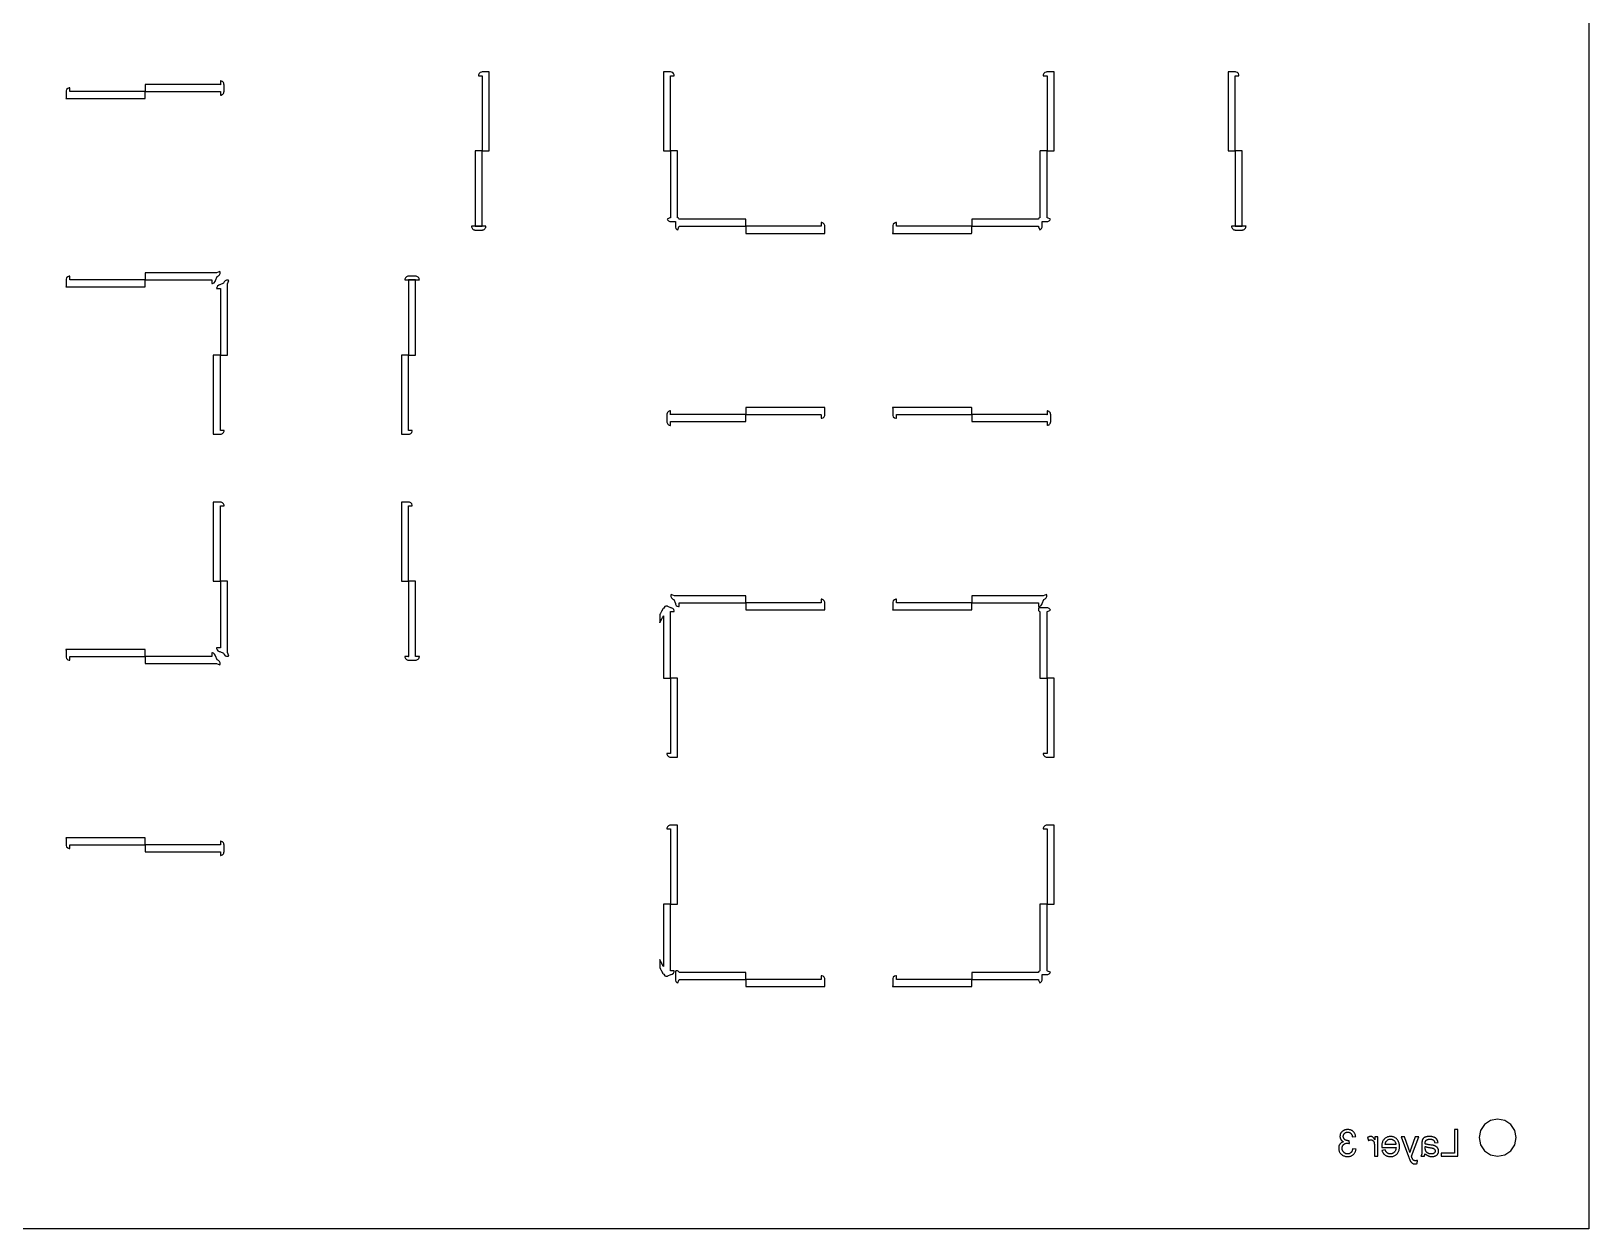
# Model space of a CAD drawing. Header units: metres. Extents: x -73 to 826, y -34 to 331.
# Drawn here: x 616 to 826.1, y -33.6 to 127.9 of the extents above; entities that cross this region are included whole.
import ezdxf

# ---------------------------------------------------------------- set-up
doc = ezdxf.new("R2010")
doc.units = ezdxf.units.M

msp = doc.modelspace()

# ---------------------------------------------------------------- linework, layer by layer
for points in [[(381.51, -33.64), (381.51, 330.98), (826.12, 330.98), (826.12, -33.64), (381.51, -33.64)], [(677.75, 111.76), (677.76, 111.76), (677.76, 111.77), (677.77, 111.77), (677.77, 111.78), (677.77, 122.43), (677.77, 122.43), (677.73, 122.43), (677.73, 122.43), (677.69, 122.42), (677.69, 122.42), (676.8, 122.42), (676.71, 122.41), (676.71, 122.41), (676.53, 122.33), (676.53, 122.33), (676.39, 122.2), (676.39, 122.2), (676.31, 122.02), (676.31, 122.02), (676.31, 121.92), (676.79, 121.92), (676.8, 121.92), (676.81, 121.91), (676.81, 121.91), (676.82, 121.9), (676.82, 111.78), (676.82, 111.77), (676.82, 111.77), (676.83, 111.76), (676.84, 111.76), (677.75, 111.76)], [(702.72, 121.92), (702.72, 122.02), (702.72, 122.02), (702.64, 122.2), (702.64, 122.2), (702.51, 122.33), (702.51, 122.33), (702.33, 122.41), (702.33, 122.41), (702.23, 122.42), (701.34, 122.42), (701.34, 122.42), (701.3, 122.43), (701.3, 122.43), (701.26, 122.43), (701.26, 122.43), (701.26, 111.78), (701.26, 111.77), (701.27, 111.77), (701.28, 111.76), (701.28, 111.76), (702.2, 111.76), (702.2, 111.76), (702.21, 111.77), (702.21, 111.77), (702.22, 111.78), (702.22, 121.9), (702.22, 121.91), (702.22, 121.91), (702.23, 121.92), (702.24, 121.92), (702.72, 121.92)], [(753.95, 111.76), (753.96, 111.76), (753.96, 111.77), (753.97, 111.77), (753.97, 111.78), (753.97, 122.43), (753.97, 122.43), (753.93, 122.43), (753.93, 122.43), (753.89, 122.42), (753.89, 122.42), (753, 122.42), (752.91, 122.41), (752.91, 122.41), (752.73, 122.33), (752.73, 122.33), (752.59, 122.2), (752.59, 122.2), (752.51, 122.02), (752.51, 122.02), (752.51, 121.92), (752.99, 121.92), (753, 121.92), (753.01, 121.91), (753.01, 121.91), (753.02, 121.9), (753.02, 111.78), (753.02, 111.77), (753.02, 111.77), (753.03, 111.76), (753.04, 111.76), (753.95, 111.76)], [(778.92, 121.92), (778.92, 122.02), (778.92, 122.02), (778.84, 122.2), (778.84, 122.2), (778.71, 122.33), (778.71, 122.33), (778.53, 122.41), (778.53, 122.41), (778.43, 122.42), (777.54, 122.42), (777.54, 122.42), (777.5, 122.43), (777.5, 122.43), (777.46, 122.43), (777.46, 122.43), (777.46, 111.78), (777.46, 111.77), (777.47, 111.77), (777.48, 111.76), (777.48, 111.76), (778.4, 111.76), (778.4, 111.76), (778.41, 111.77), (778.41, 111.77), (778.42, 111.78), (778.42, 121.9), (778.42, 121.91), (778.42, 121.91), (778.43, 121.92), (778.44, 121.92), (778.92, 121.92)], [(631.32, 119.75), (631.31, 119.76), (631.31, 119.76), (631.3, 119.77), (631.3, 119.77), (621.18, 119.77), (621.17, 119.77), (621.16, 119.78), (621.16, 119.78), (621.16, 119.79), (621.16, 120.27), (621.06, 120.27), (621.06, 120.27), (620.88, 120.2), (620.88, 120.2), (620.74, 120.06), (620.74, 120.06), (620.67, 119.88), (620.67, 119.88), (620.66, 119.78), (620.66, 119.75), (620.66, 118.9), (620.66, 118.9), (620.65, 118.85), (620.65, 118.85), (620.65, 118.82), (620.65, 118.82), (621.16, 118.82), (631.3, 118.82), (631.3, 118.82), (631.31, 118.82), (631.31, 118.83), (631.32, 118.84), (631.32, 119.75)], [(641.48, 119.27), (641.5, 119.27), (641.51, 119.27), (641.55, 119.28), (641.56, 119.28), (641.65, 119.31), (641.65, 119.31), (641.74, 119.36), (641.75, 119.36), (641.82, 119.42), (641.82, 119.42), (641.89, 119.5), (641.89, 119.5), (641.94, 119.59), (641.94, 119.59), (641.96, 119.68), (641.97, 119.69), (641.97, 119.74), (641.97, 119.74), (641.98, 119.79), (641.98, 120.7), (641.97, 120.75), (641.97, 120.75), (641.97, 120.8), (641.96, 120.81), (641.94, 120.9), (641.94, 120.9), (641.89, 120.99), (641.89, 120.99), (641.82, 121.07), (641.82, 121.07), (641.75, 121.13), (641.74, 121.14), (641.65, 121.18), (641.65, 121.18), (641.56, 121.21), (641.55, 121.21), (641.51, 121.22), (641.5, 121.22), (641.48, 121.22), (641.48, 120.7), (641.47, 120.71), (641.47, 120.72), (641.46, 120.72), (641.46, 120.72), (631.34, 120.72), (631.33, 120.72), (631.32, 120.72), (631.32, 120.71), (631.32, 120.7), (631.32, 119.79), (631.32, 119.78), (631.32, 119.78), (631.33, 119.77), (631.34, 119.77), (641.46, 119.77), (641.46, 119.77), (641.47, 119.78), (641.47, 119.78), (641.48, 119.79), (641.48, 119.27)], [(676.82, 111.74), (676.81, 111.75), (676.81, 111.75), (676.8, 111.76), (676.8, 111.76), (675.88, 111.76), (675.88, 111.76), (675.87, 111.75), (675.86, 111.75), (675.86, 111.74), (675.86, 101.62), (675.86, 101.61), (675.87, 101.61), (675.88, 101.6), (675.88, 101.6), (676.8, 101.6), (676.8, 101.6), (676.81, 101.61), (676.81, 101.61), (676.82, 101.62), (676.82, 111.74)], [(701.76, 102.58), (701.8, 102.48), (701.8, 102.48), (701.94, 102.34), (701.94, 102.34), (702.12, 102.26), (702.12, 102.26), (702.22, 102.25), (702.87, 102.25), (702.87, 102.25), (702.87, 102.25), (702.87, 102.25), (702.87, 102.25), (702.87, 101.6), (702.88, 101.5), (702.88, 101.5), (702.95, 101.32), (702.95, 101.32), (703.09, 101.19), (703.09, 101.19), (703.2, 101.14), (703.35, 101.52), (703.37, 101.6), (703.37, 101.6), (712.36, 101.6), (712.36, 101.6), (712.37, 101.61), (712.37, 101.61), (712.38, 101.62), (712.38, 102.53), (712.37, 102.54), (712.37, 102.55), (712.36, 102.55), (712.36, 102.55), (703.37, 102.55), (703.37, 102.55), (703.35, 102.63), (703.31, 102.69), (703.24, 102.74), (703.17, 102.75), (703.17, 111.74), (703.17, 111.75), (703.16, 111.75), (703.16, 111.76), (703.15, 111.76), (702.24, 111.76), (702.23, 111.76), (702.22, 111.75), (702.22, 111.75), (702.22, 111.74), (702.22, 102.75), (702.14, 102.74), (701.76, 102.58)], [(752.04, 101.14), (752.14, 101.19), (752.14, 101.19), (752.28, 101.32), (752.28, 101.32), (752.35, 101.5), (752.35, 101.5), (752.36, 101.6), (752.36, 102.25), (752.36, 102.25), (752.36, 102.25), (752.36, 102.25), (752.36, 102.25), (753.01, 102.25), (753.11, 102.26), (753.11, 102.26), (753.29, 102.34), (753.29, 102.34), (753.43, 102.48), (753.43, 102.48), (753.47, 102.58), (753.09, 102.74), (753.02, 102.75), (753.02, 111.74), (753.01, 111.75), (753.01, 111.75), (753, 111.76), (753, 111.76), (752.08, 111.76), (752.08, 111.76), (752.07, 111.75), (752.06, 111.75), (752.06, 111.74), (752.06, 102.75), (751.99, 102.74), (751.92, 102.69), (751.88, 102.63), (751.86, 102.55), (751.86, 102.55), (742.88, 102.55), (742.87, 102.55), (742.86, 102.55), (742.86, 102.54), (742.86, 102.53), (742.86, 101.62), (742.86, 101.61), (742.86, 101.61), (742.87, 101.6), (742.88, 101.6), (751.86, 101.6), (751.86, 101.6), (751.88, 101.52), (752.04, 101.14)], [(779.35, 101.6), (779.36, 101.6), (779.36, 101.61), (779.37, 101.61), (779.37, 101.62), (779.37, 111.74), (779.37, 111.75), (779.36, 111.75), (779.36, 111.76), (779.35, 111.76), (778.44, 111.76), (778.43, 111.76), (778.42, 111.75), (778.42, 111.75), (778.42, 111.74), (778.42, 101.62), (778.42, 101.61), (778.42, 101.61), (778.43, 101.6), (778.44, 101.6), (779.35, 101.6)], [(675.37, 101.6), (675.37, 101.57), (675.37, 101.57), (675.37, 101.52), (675.38, 101.52), (675.4, 101.42), (675.4, 101.42), (675.45, 101.33), (675.45, 101.33), (675.52, 101.25), (675.52, 101.25), (675.59, 101.19), (675.6, 101.19), (675.68, 101.14), (675.68, 101.14), (675.78, 101.11), (675.79, 101.11), (675.83, 101.1), (675.83, 101.1), (675.88, 101.1), (676.8, 101.1), (676.84, 101.1), (676.84, 101.1), (676.89, 101.11), (676.9, 101.11), (676.99, 101.14), (676.99, 101.14), (677.08, 101.19), (677.09, 101.19), (677.16, 101.25), (677.16, 101.25), (677.22, 101.33), (677.23, 101.33), (677.28, 101.42), (677.28, 101.42), (677.3, 101.52), (677.31, 101.52), (677.31, 101.57), (677.31, 101.57), (677.31, 101.6), (675.37, 101.6)], [(723.04, 100.65), (723.04, 100.65), (723.05, 100.68), (723.05, 100.68), (723.03, 100.73), (723.03, 100.73), (723.03, 101.61), (723.03, 101.71), (723.03, 101.71), (722.95, 101.89), (722.95, 101.89), (722.81, 102.03), (722.81, 102.03), (722.63, 102.1), (722.63, 102.1), (722.54, 102.1), (722.54, 101.62), (722.53, 101.61), (722.53, 101.61), (722.52, 101.6), (722.51, 101.6), (712.4, 101.6), (712.39, 101.6), (712.38, 101.59), (712.38, 101.59), (712.38, 101.58), (712.38, 100.67), (712.38, 100.66), (712.38, 100.65), (712.39, 100.65), (712.4, 100.65), (723.04, 100.65)], [(742.86, 101.58), (742.85, 101.59), (742.85, 101.59), (742.84, 101.6), (742.84, 101.6), (732.72, 101.6), (732.71, 101.6), (732.7, 101.61), (732.7, 101.61), (732.7, 101.62), (732.7, 102.1), (732.6, 102.1), (732.6, 102.1), (732.42, 102.03), (732.42, 102.03), (732.28, 101.89), (732.28, 101.89), (732.21, 101.71), (732.21, 101.71), (732.2, 101.61), (732.2, 100.73), (732.2, 100.73), (732.19, 100.68), (732.19, 100.68), (732.19, 100.65), (732.19, 100.65), (742.84, 100.65), (742.84, 100.65), (742.85, 100.65), (742.85, 100.66), (742.86, 100.67), (742.86, 101.58)], [(777.92, 101.6), (777.92, 101.57), (777.92, 101.57), (777.93, 101.52), (777.93, 101.52), (777.96, 101.42), (777.96, 101.42), (778, 101.33), (778.01, 101.33), (778.07, 101.25), (778.07, 101.25), (778.14, 101.19), (778.15, 101.19), (778.24, 101.14), (778.24, 101.14), (778.33, 101.11), (778.34, 101.11), (778.39, 101.1), (778.39, 101.1), (778.44, 101.1), (779.35, 101.1), (779.4, 101.1), (779.4, 101.1), (779.45, 101.11), (779.45, 101.11), (779.55, 101.14), (779.55, 101.14), (779.63, 101.19), (779.64, 101.19), (779.72, 101.25), (779.72, 101.25), (779.78, 101.33), (779.78, 101.33), (779.83, 101.42), (779.83, 101.42), (779.86, 101.52), (779.86, 101.52), (779.86, 101.57), (779.86, 101.57), (779.87, 101.6), (777.92, 101.6)], [(621.16, 94.87), (621.06, 94.87), (621.06, 94.87), (620.88, 94.8), (620.88, 94.8), (620.74, 94.66), (620.74, 94.66), (620.67, 94.48), (620.67, 94.48), (620.66, 94.38), (620.66, 93.5), (620.66, 93.5), (620.65, 93.45), (620.65, 93.45), (620.65, 93.42), (620.65, 93.42), (621.16, 93.42), (631.3, 93.42), (631.3, 93.42), (631.31, 93.42), (631.31, 93.43), (631.32, 93.44), (631.32, 94.35), (631.31, 94.36), (631.31, 94.36), (631.3, 94.37), (631.3, 94.37), (621.18, 94.37), (621.17, 94.37), (621.16, 94.38), (621.16, 94.38), (621.16, 94.39), (621.16, 94.87)], [(640.32, 93.87), (640.44, 93.88), (640.44, 93.88), (640.64, 93.98), (640.64, 93.98), (640.78, 94.16), (640.78, 94.16), (640.81, 94.27), (640.82, 94.3), (640.82, 94.3), (641.03, 94.81), (641.03, 94.81), (641.03, 94.81), (641.14, 94.86), (641.23, 94.91), (641.23, 94.91), (641.36, 95.04), (641.36, 95.04), (641.44, 95.22), (641.44, 95.22), (641.44, 95.42), (641.44, 95.42), (641.4, 95.51), (641.4, 95.51), (641.4, 95.51), (640.95, 95.32), (631.34, 95.32), (631.33, 95.32), (631.32, 95.32), (631.32, 95.31), (631.32, 95.3), (631.32, 94.39), (631.32, 94.38), (631.32, 94.38), (631.33, 94.37), (631.34, 94.37), (640.32, 94.37), (640.32, 94.37), (640.32, 93.87)], [(668.33, 94.37), (668.33, 94.4), (668.33, 94.4), (668.32, 94.45), (668.32, 94.45), (668.29, 94.55), (668.29, 94.55), (668.24, 94.63), (668.24, 94.64), (668.18, 94.72), (668.18, 94.72), (668.1, 94.78), (668.09, 94.78), (668.01, 94.83), (668.01, 94.83), (667.91, 94.86), (667.91, 94.86), (667.86, 94.87), (667.86, 94.87), (667.81, 94.87), (666.9, 94.87), (666.85, 94.87), (666.85, 94.87), (666.8, 94.86), (666.79, 94.86), (666.7, 94.83), (666.7, 94.83), (666.61, 94.78), (666.6, 94.78), (666.53, 94.72), (666.53, 94.72), (666.47, 94.64), (666.46, 94.63), (666.42, 94.55), (666.42, 94.55), (666.39, 94.45), (666.39, 94.45), (666.38, 94.4), (666.38, 94.4), (666.38, 94.37), (666.88, 94.37), (668.33, 94.37)], [(642.61, 94.3), (642.61, 94.3), (642.53, 94.33), (642.53, 94.33), (642.33, 94.33), (642.33, 94.33), (642.15, 94.26), (642.15, 94.26), (642.01, 94.12), (642.01, 94.12), (641.97, 94.03), (641.92, 93.93), (641.92, 93.92), (641.92, 93.92), (641.41, 93.71), (641.41, 93.71), (641.38, 93.71), (641.27, 93.67), (641.27, 93.67), (641.09, 93.53), (641.09, 93.53), (640.99, 93.33), (640.99, 93.33), (640.98, 93.22), (641.48, 93.22), (641.48, 84.23), (641.48, 84.22), (641.48, 84.22), (641.49, 84.21), (641.5, 84.21), (642.41, 84.21), (642.42, 84.21), (642.42, 84.22), (642.43, 84.22), (642.43, 84.23), (642.43, 93.85), (642.61, 94.29), (642.61, 94.3)], [(667.83, 94.35), (667.83, 94.36), (667.82, 94.36), (667.82, 94.37), (667.81, 94.37), (666.9, 94.37), (666.89, 94.37), (666.88, 94.36), (666.88, 94.36), (666.88, 94.35), (666.88, 84.23), (666.88, 84.22), (666.88, 84.22), (666.89, 84.21), (666.9, 84.21), (667.81, 84.21), (667.82, 84.21), (667.82, 84.22), (667.83, 84.22), (667.83, 84.23), (667.83, 94.35)], [(641.48, 84.19), (641.47, 84.2), (641.47, 84.2), (641.46, 84.21), (641.46, 84.21), (640.54, 84.21), (640.54, 84.21), (640.53, 84.2), (640.52, 84.2), (640.52, 84.19), (640.52, 73.54), (640.52, 73.54), (640.56, 73.54), (640.56, 73.54), (640.6, 73.55), (640.6, 73.55), (641.49, 73.55), (641.59, 73.56), (641.59, 73.56), (641.77, 73.63), (641.77, 73.63), (641.9, 73.77), (641.9, 73.77), (641.98, 73.95), (641.98, 73.95), (641.98, 74.05), (641.5, 74.05), (641.49, 74.05), (641.48, 74.06), (641.48, 74.06), (641.48, 74.07), (641.48, 84.19)], [(666.88, 84.19), (666.87, 84.2), (666.87, 84.2), (666.86, 84.21), (666.86, 84.21), (665.94, 84.21), (665.94, 84.21), (665.93, 84.2), (665.92, 84.2), (665.92, 84.19), (665.92, 73.54), (665.92, 73.54), (665.96, 73.54), (665.96, 73.54), (666, 73.55), (666, 73.55), (666.89, 73.55), (666.99, 73.56), (666.99, 73.56), (667.17, 73.63), (667.17, 73.63), (667.3, 73.77), (667.3, 73.77), (667.38, 73.95), (667.38, 73.95), (667.38, 74.05), (666.9, 74.05), (666.89, 74.05), (666.88, 74.06), (666.88, 74.06), (666.88, 74.07), (666.88, 84.19)], [(702.22, 76.7), (702.19, 76.7), (702.19, 76.7), (702.14, 76.69), (702.13, 76.69), (702.04, 76.66), (702.04, 76.66), (701.95, 76.61), (701.94, 76.61), (701.87, 76.55), (701.87, 76.55), (701.81, 76.47), (701.8, 76.47), (701.76, 76.38), (701.76, 76.38), (701.73, 76.28), (701.73, 76.28), (701.72, 76.23), (701.72, 76.23), (701.72, 76.18), (701.72, 75.27), (701.72, 75.22), (701.72, 75.22), (701.73, 75.17), (701.73, 75.16), (701.76, 75.07), (701.76, 75.07), (701.8, 74.98), (701.81, 74.98), (701.87, 74.9), (701.87, 74.9), (701.94, 74.84), (701.95, 74.83), (702.04, 74.79), (702.04, 74.79), (702.13, 74.76), (702.14, 74.76), (702.19, 74.75), (702.19, 74.75), (702.22, 74.75), (702.22, 75.27), (702.22, 75.26), (702.22, 75.25), (702.23, 75.25), (702.24, 75.25), (712.36, 75.25), (712.36, 75.25), (712.37, 75.25), (712.37, 75.26), (712.38, 75.27), (712.38, 76.18), (712.37, 76.19), (712.37, 76.19), (712.36, 76.2), (712.36, 76.2), (702.24, 76.2), (702.23, 76.2), (702.22, 76.19), (702.22, 76.19), (702.22, 76.18), (702.22, 76.7)], [(722.54, 75.7), (722.63, 75.7), (722.63, 75.7), (722.81, 75.77), (722.81, 75.77), (722.95, 75.91), (722.95, 75.91), (723.03, 76.09), (723.03, 76.09), (723.03, 76.19), (723.03, 77.07), (723.03, 77.07), (723.05, 77.12), (723.05, 77.12), (723.04, 77.15), (723.04, 77.15), (712.4, 77.15), (712.39, 77.15), (712.38, 77.15), (712.38, 77.14), (712.38, 77.13), (712.38, 76.22), (712.38, 76.21), (712.38, 76.21), (712.39, 76.2), (712.4, 76.2), (722.51, 76.2), (722.52, 76.2), (722.53, 76.19), (722.53, 76.19), (722.54, 76.18), (722.54, 75.7)], [(742.84, 76.2), (742.84, 76.2), (742.85, 76.21), (742.85, 76.21), (742.86, 76.22), (742.86, 77.13), (742.85, 77.14), (742.85, 77.15), (742.84, 77.15), (742.84, 77.15), (732.19, 77.15), (732.19, 77.15), (732.19, 77.12), (732.19, 77.12), (732.2, 77.07), (732.2, 77.07), (732.2, 76.19), (732.21, 76.09), (732.21, 76.09), (732.28, 75.91), (732.28, 75.91), (732.42, 75.77), (732.42, 75.77), (732.6, 75.7), (732.6, 75.7), (732.7, 75.7), (732.7, 76.18), (732.7, 76.19), (732.7, 76.19), (732.71, 76.2), (732.72, 76.2), (742.84, 76.2)], [(753.02, 74.75), (753.04, 74.75), (753.04, 74.75), (753.09, 74.76), (753.1, 74.76), (753.19, 74.79), (753.19, 74.79), (753.28, 74.83), (753.29, 74.84), (753.36, 74.9), (753.36, 74.9), (753.42, 74.98), (753.43, 74.98), (753.48, 75.07), (753.48, 75.07), (753.5, 75.16), (753.51, 75.17), (753.51, 75.22), (753.51, 75.22), (753.51, 75.27), (753.51, 76.18), (753.51, 76.23), (753.51, 76.23), (753.51, 76.28), (753.5, 76.28), (753.48, 76.38), (753.48, 76.38), (753.43, 76.47), (753.42, 76.47), (753.36, 76.55), (753.36, 76.55), (753.29, 76.61), (753.28, 76.61), (753.19, 76.66), (753.19, 76.66), (753.1, 76.69), (753.09, 76.69), (753.04, 76.7), (753.04, 76.7), (753.02, 76.7), (753.02, 76.2), (753.02, 76.18), (753.01, 76.19), (753.01, 76.19), (753, 76.2), (753, 76.2), (742.88, 76.2), (742.87, 76.2), (742.86, 76.19), (742.86, 76.19), (742.86, 76.18), (742.86, 75.27), (742.86, 75.26), (742.86, 75.25), (742.87, 75.25), (742.88, 75.25), (753, 75.25), (753, 75.25), (753.01, 75.25), (753.01, 75.26), (753.02, 75.27), (753.02, 74.75)], [(641.98, 63.89), (641.98, 63.99), (641.98, 63.99), (641.9, 64.17), (641.9, 64.17), (641.77, 64.3), (641.77, 64.3), (641.59, 64.38), (641.59, 64.38), (641.49, 64.39), (640.6, 64.39), (640.6, 64.39), (640.56, 64.4), (640.56, 64.4), (640.52, 64.4), (640.52, 64.4), (640.52, 53.75), (640.52, 53.74), (640.53, 53.74), (640.54, 53.73), (640.54, 53.73), (641.46, 53.73), (641.46, 53.73), (641.47, 53.74), (641.47, 53.74), (641.48, 53.75), (641.48, 63.87), (641.48, 63.88), (641.48, 63.88), (641.49, 63.89), (641.5, 63.89), (641.98, 63.89)], [(667.38, 63.89), (667.38, 63.99), (667.38, 63.99), (667.3, 64.17), (667.3, 64.17), (667.17, 64.3), (667.17, 64.3), (666.99, 64.38), (666.99, 64.38), (666.89, 64.39), (666, 64.39), (666, 64.39), (665.96, 64.4), (665.96, 64.4), (665.92, 64.4), (665.92, 64.4), (665.92, 63.89), (665.92, 53.75), (665.92, 53.74), (665.93, 53.74), (665.94, 53.73), (665.94, 53.73), (666.86, 53.73), (666.86, 53.73), (666.87, 53.74), (666.87, 53.74), (666.88, 53.75), (666.88, 63.87), (666.88, 63.88), (666.88, 63.88), (666.89, 63.89), (666.9, 63.89), (667.38, 63.89)], [(640.98, 44.72), (640.98, 44.64), (640.98, 44.64), (641.04, 44.48), (641.04, 44.48), (641.15, 44.34), (641.15, 44.34), (641.3, 44.26), (641.3, 44.26), (641.38, 44.23), (641.41, 44.23), (641.41, 44.23), (641.92, 44.01), (641.92, 44.01), (641.92, 44.01), (641.97, 43.91), (642.01, 43.82), (642.01, 43.82), (642.15, 43.68), (642.15, 43.68), (642.33, 43.61), (642.33, 43.61), (642.53, 43.61), (642.53, 43.61), (642.61, 43.64), (642.61, 43.64), (642.61, 43.65), (642.43, 44.09), (642.43, 53.71), (642.43, 53.72), (642.42, 53.72), (642.42, 53.73), (642.41, 53.73), (641.5, 53.73), (641.49, 53.73), (641.48, 53.72), (641.48, 53.72), (641.48, 53.71), (641.48, 44.72), (640.98, 44.72)], [(666.38, 43.57), (666.38, 43.54), (666.38, 43.54), (666.39, 43.49), (666.39, 43.48), (666.42, 43.39), (666.42, 43.39), (666.46, 43.3), (666.47, 43.3), (666.53, 43.22), (666.53, 43.22), (666.6, 43.16), (666.61, 43.16), (666.7, 43.11), (666.7, 43.11), (666.79, 43.08), (666.8, 43.08), (666.85, 43.07), (666.85, 43.07), (666.9, 43.07), (667.81, 43.07), (667.86, 43.07), (667.86, 43.07), (667.91, 43.08), (667.91, 43.08), (668.01, 43.11), (668.01, 43.11), (668.09, 43.16), (668.1, 43.16), (668.18, 43.22), (668.18, 43.22), (668.24, 43.3), (668.24, 43.3), (668.29, 43.39), (668.29, 43.39), (668.32, 43.48), (668.32, 43.49), (668.33, 43.54), (668.33, 43.54), (668.33, 43.57), (667.81, 43.57), (667.82, 43.57), (667.82, 43.58), (667.83, 43.58), (667.83, 43.59), (667.83, 53.71), (667.83, 53.72), (667.82, 53.72), (667.82, 53.73), (667.81, 53.73), (666.9, 53.73), (666.89, 53.73), (666.88, 53.72), (666.88, 53.72), (666.88, 53.71), (666.88, 43.59), (666.88, 43.58), (666.88, 43.58), (666.89, 43.57), (666.9, 43.57), (666.88, 43.57), (666.38, 43.57)], [(702.29, 51.94), (702.29, 51.94), (702.25, 51.85), (702.25, 51.85), (702.25, 51.65), (702.25, 51.65), (702.33, 51.47), (702.33, 51.47), (702.47, 51.34), (702.47, 51.34), (702.55, 51.29), (702.66, 51.24), (702.66, 51.24), (702.66, 51.24), (702.87, 50.73), (702.87, 50.73), (702.88, 50.7), (702.9, 50.62), (702.9, 50.62), (702.99, 50.47), (702.99, 50.47), (703.12, 50.37), (703.12, 50.37), (703.28, 50.31), (703.28, 50.31), (703.37, 50.3), (703.37, 50.8), (712.36, 50.8), (712.36, 50.8), (712.37, 50.81), (712.37, 50.81), (712.38, 50.82), (712.38, 51.73), (712.37, 51.74), (712.37, 51.75), (712.36, 51.75), (712.36, 51.75), (702.74, 51.75), (702.29, 51.94), (702.29, 51.94)], [(723.04, 49.85), (723.04, 49.85), (723.05, 49.88), (723.05, 49.88), (723.03, 49.93), (723.03, 49.93), (723.03, 50.81), (723.03, 50.91), (723.03, 50.91), (722.95, 51.09), (722.95, 51.09), (722.81, 51.23), (722.81, 51.23), (722.63, 51.3), (722.63, 51.3), (722.54, 51.3), (722.54, 50.82), (722.53, 50.81), (722.53, 50.81), (722.52, 50.8), (722.51, 50.8), (712.4, 50.8), (712.39, 50.8), (712.38, 50.79), (712.38, 50.79), (712.38, 50.78), (712.38, 49.87), (712.38, 49.86), (712.38, 49.85), (712.39, 49.85), (712.4, 49.85), (723.04, 49.85)], [(742.86, 50.78), (742.86, 50.78), (742.85, 50.79), (742.85, 50.79), (742.84, 50.8), (742.84, 50.8), (732.72, 50.8), (732.71, 50.8), (732.7, 50.81), (732.7, 50.81), (732.7, 50.82), (732.7, 51.3), (732.6, 51.3), (732.6, 51.3), (732.42, 51.23), (732.42, 51.23), (732.28, 51.09), (732.28, 51.09), (732.21, 50.91), (732.21, 50.91), (732.2, 50.81), (732.2, 49.93), (732.2, 49.93), (732.19, 49.88), (732.19, 49.88), (732.19, 49.85), (732.19, 49.85), (742.84, 49.85), (742.84, 49.85), (742.85, 49.85), (742.85, 49.86), (742.86, 49.87), (742.86, 50.78), (742.86, 50.78)], [(751.86, 50.3), (751.98, 50.31), (751.98, 50.31), (752.18, 50.41), (752.18, 50.41), (752.32, 50.59), (752.32, 50.59), (752.35, 50.7), (752.36, 50.73), (752.36, 50.73), (752.57, 51.24), (752.57, 51.24), (752.57, 51.24), (752.68, 51.29), (752.77, 51.34), (752.77, 51.34), (752.9, 51.47), (752.9, 51.47), (752.98, 51.65), (752.98, 51.65), (752.98, 51.85), (752.98, 51.85), (752.94, 51.94), (752.94, 51.94), (752.94, 51.94), (752.49, 51.75), (742.88, 51.75), (742.87, 51.75), (742.86, 51.75), (742.86, 51.74), (742.86, 51.73), (742.86, 50.82), (742.86, 50.82), (742.86, 50.82), (742.86, 50.81), (742.86, 50.81), (742.87, 50.8), (742.88, 50.8), (751.86, 50.8), (751.86, 50.3)], [(702.71, 49.65), (702.71, 49.73), (702.71, 49.73), (702.65, 49.89), (702.65, 49.89), (702.54, 50.03), (702.54, 50.03), (702.39, 50.11), (702.39, 50.11), (702.31, 50.14), (702.28, 50.14), (702.28, 50.14), (701.87, 50.31), (701.79, 50.34), (701.79, 50.34), (701.61, 50.34), (701.6, 50.34), (701.47, 50.3), (701.32, 50.07), (701.32, 50.07), (701.23, 50.06), (701.2, 50.01), (701.2, 50.01), (701.17, 49.96), (701.17, 49.96), (701.14, 49.9), (701.14, 49.9), (701.11, 49.84), (701.11, 49.84), (701.08, 49.79), (701.08, 49.79), (701.05, 49.73), (701.05, 49.73), (701.02, 49.67), (701.02, 49.67), (700.99, 49.62), (700.99, 49.62), (700.96, 49.56), (700.96, 49.56), (700.93, 49.5), (700.93, 49.5), (700.9, 49.45), (700.9, 49.45), (700.87, 49.39), (700.87, 49.39), (700.84, 49.33), (700.84, 49.33), (700.82, 49.31), (700.78, 49.19), (700.78, 49.19), (700.76, 49.07), (700.76, 48.1), (700.78, 48.14), (700.78, 48.14), (700.81, 48.19), (700.81, 48.19), (700.84, 48.25), (700.84, 48.25), (700.87, 48.31), (700.87, 48.31), (700.9, 48.36), (700.9, 48.36), (700.92, 48.42), (700.92, 48.42), (700.95, 48.48), (700.95, 48.48), (700.98, 48.53), (700.98, 48.53), (701.01, 48.59), (701.01, 48.59), (701.04, 48.65), (701.04, 48.65), (701.07, 48.7), (701.07, 48.7), (701.1, 48.76), (701.1, 48.76), (701.13, 48.82), (701.13, 48.82), (701.16, 48.87), (701.16, 48.87), (701.19, 48.93), (701.19, 48.93), (701.22, 48.99), (701.22, 48.99), (701.25, 49.04), (701.25, 49.04), (701.26, 49.07), (701.26, 40.66), (701.26, 40.65), (701.27, 40.65), (701.28, 40.64), (701.28, 40.64), (702.2, 40.64), (702.2, 40.64), (702.21, 40.65), (702.21, 40.65), (702.22, 40.66), (702.22, 49.65), (702.71, 49.65)], [(753.47, 49.82), (753.43, 49.92), (753.43, 49.92), (753.29, 50.06), (753.29, 50.06), (753.11, 50.14), (753.11, 50.14), (753.01, 50.15), (752.06, 50.15), (751.97, 50.14), (751.97, 50.14), (751.86, 50.09), (751.86, 50.09), (751.86, 49.85), (751.88, 49.77), (751.92, 49.71), (751.99, 49.66), (752.06, 49.65), (752.06, 40.66), (752.06, 40.65), (752.07, 40.65), (752.08, 40.64), (752.08, 40.64), (753, 40.64), (753, 40.64), (753.01, 40.65), (753.01, 40.65), (753.02, 40.66), (753.02, 49.65), (753.09, 49.66), (753.47, 49.82)], [(631.3, 43.57), (631.3, 43.57), (631.31, 43.58), (631.31, 43.58), (631.32, 43.59), (631.32, 44.5), (631.31, 44.51), (631.31, 44.52), (631.3, 44.52), (631.3, 44.52), (620.65, 44.52), (620.65, 44.52), (620.65, 44.49), (620.65, 44.49), (620.66, 44.44), (620.66, 44.44), (620.66, 43.56), (620.67, 43.46), (620.67, 43.46), (620.74, 43.28), (620.74, 43.28), (620.88, 43.14), (620.88, 43.14), (621.06, 43.07), (621.06, 43.07), (621.16, 43.07), (621.16, 43.55), (621.16, 43.56), (621.16, 43.56), (621.17, 43.57), (621.18, 43.57), (631.3, 43.57)], [(641.4, 42.43), (641.4, 42.43), (641.44, 42.52), (641.44, 42.52), (641.44, 42.72), (641.44, 42.72), (641.36, 42.9), (641.36, 42.9), (641.23, 43.03), (641.23, 43.03), (641.14, 43.08), (641.03, 43.12), (641.03, 43.12), (641.03, 43.13), (640.82, 43.64), (640.82, 43.64), (640.81, 43.67), (640.79, 43.75), (640.79, 43.75), (640.7, 43.9), (640.7, 43.9), (640.57, 44), (640.57, 44), (640.41, 44.06), (640.41, 44.06), (640.32, 44.07), (640.32, 43.57), (631.34, 43.57), (631.33, 43.57), (631.32, 43.56), (631.32, 43.56), (631.32, 43.55), (631.32, 42.64), (631.32, 42.63), (631.32, 42.62), (631.33, 42.62), (631.34, 42.62), (640.95, 42.62), (641.4, 42.43), (641.4, 42.43)], [(701.71, 30.48), (701.71, 30.48), (701.71, 30.38), (701.71, 30.38), (701.79, 30.2), (701.79, 30.2), (701.93, 30.07), (701.93, 30.07), (702.11, 29.99), (702.11, 29.99), (702.2, 29.98), (703.09, 29.98), (703.09, 29.98), (703.13, 29.97), (703.13, 29.97), (703.17, 29.97), (703.17, 29.97), (703.17, 40.62), (703.17, 40.63), (703.16, 40.63), (703.16, 40.64), (703.15, 40.64), (702.24, 40.64), (702.23, 40.64), (702.22, 40.63), (702.22, 40.63), (702.22, 40.62), (702.22, 30.5), (702.21, 30.49), (702.21, 30.49), (702.2, 30.48), (702.19, 30.48), (701.71, 30.48)], [(752.51, 30.48), (752.51, 30.38), (752.51, 30.38), (752.59, 30.2), (752.59, 30.2), (752.73, 30.07), (752.73, 30.07), (752.91, 29.99), (752.91, 29.99), (753, 29.98), (753.89, 29.98), (753.89, 29.98), (753.93, 29.97), (753.93, 29.97), (753.97, 29.97), (753.97, 29.97), (753.97, 40.62), (753.97, 40.63), (753.96, 40.63), (753.96, 40.64), (753.95, 40.64), (753.04, 40.64), (753.03, 40.64), (753.02, 40.63), (753.02, 40.63), (753.02, 40.62), (753.02, 30.5), (753.01, 30.49), (753.01, 30.49), (753, 30.48), (752.99, 30.48), (752.51, 30.48)], [(621.16, 17.67), (621.16, 18.15), (621.16, 18.16), (621.16, 18.16), (621.17, 18.17), (621.18, 18.17), (631.3, 18.17), (631.3, 18.17), (631.31, 18.18), (631.31, 18.18), (631.32, 18.19), (631.32, 19.1), (631.31, 19.11), (631.31, 19.12), (631.3, 19.12), (631.3, 19.12), (620.65, 19.12), (620.65, 19.12), (620.65, 19.09), (620.65, 19.09), (620.66, 19.04), (620.66, 19.04), (620.66, 18.16), (620.67, 18.06), (620.67, 18.06), (620.74, 17.88), (620.74, 17.88), (620.88, 17.74), (620.88, 17.74), (621.06, 17.67), (621.06, 17.67), (621.16, 17.67)], [(702.24, 10.16), (702.24, 10.16), (703.15, 10.16), (703.16, 10.16), (703.16, 10.17), (703.17, 10.17), (703.17, 10.18), (703.17, 20.83), (703.17, 20.83), (703.13, 20.83), (703.13, 20.83), (703.09, 20.82), (703.09, 20.82), (702.2, 20.82), (702.11, 20.81), (702.11, 20.81), (701.93, 20.73), (701.93, 20.73), (701.79, 20.6), (701.79, 20.6), (701.71, 20.42), (701.71, 20.42), (701.71, 20.32), (701.71, 20.32), (702.19, 20.32), (702.2, 20.32), (702.21, 20.31), (702.21, 20.31), (702.22, 20.3), (702.22, 10.18), (702.22, 10.17), (702.22, 10.17), (702.23, 10.16), (702.23, 10.16), (702.24, 10.16)], [(753.95, 10.16), (753.96, 10.16), (753.96, 10.17), (753.97, 10.17), (753.97, 10.18), (753.97, 20.83), (753.97, 20.83), (753.93, 20.83), (753.93, 20.83), (753.89, 20.82), (753.89, 20.82), (753, 20.82), (752.91, 20.81), (752.91, 20.81), (752.73, 20.73), (752.73, 20.73), (752.59, 20.6), (752.59, 20.6), (752.51, 20.42), (752.51, 20.42), (752.51, 20.32), (752.99, 20.32), (753, 20.32), (753.01, 20.31), (753.01, 20.31), (753.02, 20.3), (753.02, 10.18), (753.02, 10.17), (753.02, 10.17), (753.03, 10.16), (753.04, 10.16), (753.95, 10.16)], [(641.46, 17.22), (641.46, 17.22), (641.47, 17.22), (641.47, 17.23), (641.48, 17.24), (641.48, 16.72), (641.5, 16.72), (641.51, 16.72), (641.55, 16.73), (641.56, 16.73), (641.65, 16.76), (641.65, 16.76), (641.74, 16.8), (641.75, 16.81), (641.82, 16.87), (641.82, 16.87), (641.89, 16.95), (641.89, 16.95), (641.94, 17.04), (641.94, 17.04), (641.96, 17.13), (641.97, 17.14), (641.97, 17.19), (641.97, 17.19), (641.98, 17.24), (641.98, 18.15), (641.97, 18.2), (641.97, 18.2), (641.97, 18.25), (641.96, 18.25), (641.94, 18.35), (641.94, 18.35), (641.89, 18.43), (641.89, 18.44), (641.82, 18.52), (641.82, 18.52), (641.75, 18.58), (641.74, 18.58), (641.65, 18.63), (641.65, 18.63), (641.56, 18.66), (641.55, 18.66), (641.51, 18.67), (641.5, 18.67), (641.48, 18.67), (641.48, 18.17), (641.48, 18.15), (641.47, 18.16), (641.47, 18.16), (641.46, 18.17), (641.46, 18.17), (631.34, 18.17), (631.33, 18.17), (631.32, 18.16), (631.32, 18.16), (631.32, 18.15), (631.32, 17.24), (631.32, 17.23), (631.32, 17.22), (631.33, 17.22), (631.34, 17.22), (641.46, 17.22)], [(700.76, 2.7), (700.76, 1.73), (700.78, 1.61), (700.78, 1.61), (700.82, 1.49), (700.85, 1.44), (700.85, 1.44), (700.88, 1.38), (700.88, 1.38), (700.91, 1.33), (700.91, 1.33), (700.94, 1.27), (700.94, 1.27), (700.97, 1.21), (700.97, 1.21), (701, 1.16), (701, 1.16), (701.03, 1.1), (701.03, 1.1), (701.06, 1.04), (701.06, 1.04), (701.09, 0.99), (701.09, 0.99), (701.12, 0.93), (701.12, 0.93), (701.15, 0.87), (701.15, 0.87), (701.18, 0.82), (701.18, 0.82), (701.22, 0.76), (701.22, 0.76), (701.23, 0.74), (701.32, 0.73), (701.32, 0.73), (701.47, 0.5), (701.6, 0.46), (701.6, 0.46), (701.79, 0.46), (701.79, 0.46), (701.87, 0.49), (702.28, 0.66), (702.28, 0.66), (702.31, 0.66), (702.42, 0.7), (702.42, 0.7), (702.6, 0.84), (702.6, 0.84), (702.7, 1.04), (702.7, 1.04), (702.71, 1.15), (702.22, 1.15), (702.22, 10.14), (702.21, 10.15), (702.21, 10.15), (702.2, 10.16), (702.2, 10.16), (701.28, 10.16), (701.28, 10.16), (701.27, 10.15), (701.26, 10.15), (701.26, 10.14), (701.26, 1.73), (701.26, 1.73), (701.26, 1.73), (701.23, 1.79), (701.23, 1.79), (701.2, 1.84), (701.2, 1.84), (701.17, 1.9), (701.17, 1.9), (701.14, 1.96), (701.14, 1.96), (701.11, 2.01), (701.11, 2.01), (701.08, 2.07), (701.08, 2.07), (701.05, 2.13), (701.05, 2.13), (701.03, 2.18), (701.03, 2.18), (701, 2.24), (701, 2.24), (700.97, 2.3), (700.97, 2.3), (700.94, 2.35), (700.94, 2.35), (700.91, 2.41), (700.91, 2.41), (700.88, 2.47), (700.88, 2.47), (700.85, 2.52), (700.85, 2.52), (700.82, 2.58), (700.82, 2.58), (700.79, 2.64), (700.79, 2.64), (700.77, 2.69), (700.77, 2.69), (700.76, 2.7)], [(752.04, -0.46), (752.14, -0.41), (752.14, -0.41), (752.28, -0.28), (752.28, -0.28), (752.35, -0.1), (752.35, -0.1), (752.36, 0), (752.36, 0.65), (752.36, 0.65), (752.36, 0.65), (752.36, 0.65), (752.36, 0.65), (753.01, 0.65), (753.11, 0.66), (753.11, 0.66), (753.29, 0.74), (753.29, 0.74), (753.43, 0.88), (753.43, 0.88), (753.47, 0.98), (753.47, 0.98), (753.09, 1.14), (753.02, 1.15), (753.02, 10.14), (753.01, 10.15), (753.01, 10.15), (753, 10.16), (753, 10.16), (752.08, 10.16), (752.08, 10.16), (752.07, 10.15), (752.06, 10.15), (752.06, 10.14), (752.06, 1.15), (751.99, 1.14), (751.92, 1.09), (751.88, 1.03), (751.86, 0.95), (742.88, 0.95), (742.87, 0.95), (742.86, 0.95), (742.86, 0.94), (742.86, 0.93), (742.86, 0.02), (742.86, 0.01), (742.86, 0.01), (742.87, 0), (742.88, 0), (751.86, 0), (751.88, -0.08), (752.04, -0.46)], [(702.92, 1.15), (702.92, 1.15), (702.88, 1.05), (702.88, 1.05), (702.87, 0.95), (702.87, 0), (702.88, -0.1), (702.88, -0.1), (702.95, -0.28), (702.95, -0.28), (703.09, -0.41), (703.09, -0.41), (703.2, -0.46), (703.2, -0.46), (703.35, -0.08), (703.37, 0), (712.36, 0), (712.36, 0), (712.36, 0), (712.37, 0), (712.37, 0.01), (712.37, 0.01), (712.38, 0.02), (712.38, 0.93), (712.37, 0.94), (712.37, 0.95), (712.36, 0.95), (712.36, 0.95), (703.37, 0.95), (703.35, 1.03), (703.31, 1.09), (703.24, 1.14), (703.17, 1.15), (702.92, 1.15)], [(723.04, -0.95), (723.04, -0.95), (723.05, -0.92), (723.05, -0.92), (723.03, -0.87), (723.03, -0.87), (723.03, 0.01), (723.03, 0.11), (723.03, 0.11), (722.95, 0.29), (722.95, 0.29), (722.81, 0.43), (722.81, 0.43), (722.63, 0.5), (722.63, 0.5), (722.54, 0.5), (722.54, 0.02), (722.53, 0.01), (722.53, 0.01), (722.52, 0), (722.51, 0), (712.4, 0), (712.4, 0), (712.39, 0), (712.39, 0), (712.38, -0.01), (712.38, -0.01), (712.38, -0.02), (712.38, -0.93), (712.38, -0.94), (712.38, -0.95), (712.39, -0.95), (712.4, -0.95), (723.04, -0.95)], [(742.86, -0.02), (742.85, -0.01), (742.85, -0.01), (742.84, 0), (742.84, 0), (732.72, 0), (732.71, 0), (732.7, 0.01), (732.7, 0.01), (732.7, 0.02), (732.7, 0.5), (732.6, 0.5), (732.6, 0.5), (732.42, 0.43), (732.42, 0.43), (732.28, 0.29), (732.28, 0.29), (732.21, 0.11), (732.21, 0.11), (732.2, 0.01), (732.2, -0.87), (732.2, -0.87), (732.19, -0.92), (732.19, -0.92), (732.19, -0.95), (732.19, -0.95), (742.84, -0.95), (742.84, -0.95), (742.85, -0.95), (742.85, -0.94), (742.86, -0.93), (742.86, -0.02)], [(811.32, -21.33), (811.51, -22.29), (812.05, -23.1), (812.86, -23.64), (813.82, -23.83), (814.77, -23.64), (815.58, -23.1), (816.13, -22.29), (816.32, -21.33), (816.13, -20.37), (815.58, -19.56), (814.77, -19.02), (813.82, -18.83), (812.86, -19.02), (812.05, -19.56), (811.51, -20.37), (811.32, -21.33)], [(794.71, -22.89), (794.27, -22.83), (794.25, -22.9), (794.24, -22.97), (794.21, -23.03), (794.19, -23.09), (794.17, -23.15), (794.14, -23.2), (794.11, -23.25), (794.08, -23.29), (794.05, -23.33), (794.01, -23.36), (793.97, -23.4), (793.94, -23.42), (793.9, -23.45), (793.85, -23.47), (793.81, -23.49), (793.77, -23.5), (793.72, -23.51), (793.67, -23.52), (793.62, -23.53), (793.57, -23.53), (793.51, -23.53), (793.45, -23.52), (793.39, -23.51), (793.34, -23.5), (793.28, -23.48), (793.23, -23.45), (793.18, -23.42), (793.13, -23.39), (793.09, -23.36), (793.05, -23.31), (793.01, -23.27), (792.97, -23.22), (792.94, -23.18), (792.91, -23.13), (792.89, -23.07), (792.87, -23.02), (792.85, -22.96), (792.84, -22.91), (792.83, -22.84), (792.83, -22.78), (792.83, -22.72), (792.84, -22.67), (792.85, -22.61), (792.86, -22.56), (792.88, -22.51), (792.9, -22.46), (792.93, -22.41), (792.96, -22.37), (792.99, -22.32), (793.03, -22.28), (793.07, -22.25), (793.11, -22.21), (793.16, -22.18), (793.2, -22.16), (793.25, -22.14), (793.31, -22.12), (793.36, -22.1), (793.41, -22.09), (793.47, -22.09), (793.53, -22.09), (793.56, -22.09), (793.58, -22.09), (793.61, -22.09), (793.64, -22.09), (793.67, -22.1), (793.7, -22.1), (793.74, -22.11), (793.77, -22.12), (793.81, -22.13), (793.84, -22.14), (793.79, -21.75), (793.78, -21.75), (793.78, -21.75), (793.77, -21.75), (793.76, -21.75), (793.75, -21.75), (793.75, -21.75), (793.74, -21.75), (793.73, -21.75), (793.73, -21.75), (793.72, -21.75), (793.67, -21.75), (793.61, -21.75), (793.56, -21.74), (793.51, -21.73), (793.46, -21.72), (793.41, -21.7), (793.36, -21.68), (793.31, -21.66), (793.26, -21.64), (793.22, -21.61), (793.17, -21.58), (793.14, -21.54), (793.1, -21.51), (793.07, -21.47), (793.05, -21.42), (793.03, -21.38), (793.01, -21.33), (793, -21.27), (792.99, -21.22), (792.99, -21.16), (792.99, -21.11), (793, -21.06), (793.01, -21.02), (793.02, -20.98), (793.03, -20.94), (793.05, -20.9), (793.07, -20.86), (793.1, -20.82), (793.13, -20.79), (793.16, -20.76), (793.19, -20.73), (793.23, -20.7), (793.26, -20.68), (793.3, -20.65), (793.34, -20.64), (793.39, -20.62), (793.43, -20.61), (793.48, -20.6), (793.53, -20.6), (793.58, -20.6), (793.63, -20.6), (793.68, -20.6), (793.72, -20.61), (793.77, -20.62), (793.81, -20.64), (793.86, -20.66), (793.9, -20.68), (793.93, -20.7), (793.97, -20.73), (794.01, -20.76), (794.04, -20.79), (794.07, -20.83), (794.1, -20.87), (794.12, -20.91), (794.15, -20.96), (794.17, -21.01), (794.19, -21.06), (794.2, -21.12), (794.21, -21.18), (794.23, -21.24), (794.67, -21.16), (794.65, -21.08), (794.62, -20.99), (794.6, -20.92), (794.57, -20.84), (794.53, -20.77), (794.5, -20.71), (794.45, -20.64), (794.41, -20.58), (794.35, -20.53), (794.3, -20.48), (794.24, -20.43), (794.18, -20.39), (794.12, -20.36), (794.05, -20.32), (793.98, -20.3), (793.91, -20.27), (793.83, -20.26), (793.75, -20.25), (793.67, -20.24), (793.59, -20.24), (793.53, -20.24), (793.47, -20.24), (793.42, -20.25), (793.36, -20.26), (793.31, -20.27), (793.25, -20.28), (793.2, -20.3), (793.15, -20.32), (793.1, -20.34), (793.05, -20.36), (793, -20.39), (792.96, -20.42), (792.91, -20.45), (792.87, -20.48), (792.83, -20.51), (792.8, -20.55), (792.76, -20.58), (792.73, -20.62), (792.7, -20.66), (792.67, -20.7), (792.65, -20.75), (792.63, -20.79), (792.61, -20.84), (792.59, -20.88), (792.57, -20.93), (792.56, -20.98), (792.55, -21.02), (792.55, -21.07), (792.54, -21.12), (792.54, -21.17), (792.54, -21.21), (792.55, -21.26), (792.55, -21.3), (792.56, -21.34), (792.57, -21.39), (792.59, -21.43), (792.6, -21.47), (792.62, -21.51), (792.64, -21.55), (792.67, -21.59), (792.69, -21.63), (792.72, -21.66), (792.75, -21.7), (792.78, -21.73), (792.82, -21.76), (792.86, -21.79), (792.9, -21.82), (792.94, -21.84), (792.99, -21.87), (793.03, -21.89), (792.97, -21.91), (792.91, -21.93), (792.86, -21.95), (792.8, -21.97), (792.75, -22), (792.7, -22.04), (792.66, -22.07), (792.62, -22.11), (792.58, -22.15), (792.54, -22.2), (792.51, -22.24), (792.48, -22.29), (792.45, -22.34), (792.43, -22.4), (792.41, -22.45), (792.39, -22.51), (792.38, -22.58), (792.37, -22.64), (792.37, -22.7), (792.37, -22.77), (792.37, -22.87), (792.38, -22.95), (792.4, -23.04), (792.42, -23.12), (792.45, -23.21), (792.49, -23.28), (792.53, -23.36), (792.58, -23.43), (792.64, -23.5), (792.71, -23.57), (792.78, -23.63), (792.85, -23.68), (792.93, -23.73), (793.01, -23.78), (793.09, -23.81), (793.18, -23.84), (793.27, -23.86), (793.37, -23.88), (793.47, -23.89), (793.57, -23.89), (793.66, -23.89), (793.75, -23.88), (793.84, -23.87), (793.92, -23.85), (794, -23.82), (794.08, -23.79), (794.15, -23.76), (794.22, -23.71), (794.29, -23.67), (794.35, -23.61), (794.41, -23.55), (794.47, -23.49), (794.52, -23.43), (794.56, -23.36), (794.6, -23.29), (794.63, -23.22), (794.66, -23.14), (794.68, -23.06), (794.7, -22.97), (794.71, -22.89)], [(808.45, -23.83), (808.45, -20.25), (807.98, -20.25), (807.98, -23.41), (806.21, -23.41), (806.21, -23.83), (808.45, -23.83)], [(797.65, -23.83), (797.65, -21.24), (797.25, -21.24), (797.25, -21.63), (797.22, -21.58), (797.19, -21.53), (797.16, -21.48), (797.14, -21.44), (797.11, -21.4), (797.08, -21.37), (797.05, -21.34), (797.03, -21.31), (797, -21.29), (796.97, -21.27), (796.95, -21.25), (796.92, -21.23), (796.89, -21.22), (796.87, -21.21), (796.84, -21.2), (796.81, -21.19), (796.78, -21.19), (796.75, -21.18), (796.72, -21.18), (796.69, -21.18), (796.65, -21.18), (796.6, -21.18), (796.56, -21.19), (796.51, -21.2), (796.47, -21.21), (796.42, -21.23), (796.38, -21.25), (796.33, -21.27), (796.29, -21.29), (796.24, -21.32), (796.39, -21.73), (796.42, -21.71), (796.46, -21.69), (796.49, -21.68), (796.52, -21.67), (796.55, -21.66), (796.58, -21.65), (796.62, -21.64), (796.65, -21.64), (796.68, -21.63), (796.71, -21.63), (796.74, -21.63), (796.77, -21.64), (796.8, -21.64), (796.82, -21.65), (796.85, -21.65), (796.88, -21.66), (796.9, -21.67), (796.93, -21.69), (796.95, -21.7), (796.97, -21.72), (796.99, -21.74), (797.02, -21.76), (797.04, -21.78), (797.05, -21.8), (797.07, -21.82), (797.09, -21.85), (797.1, -21.87), (797.11, -21.9), (797.13, -21.93), (797.14, -21.96), (797.15, -22.01), (797.16, -22.05), (797.17, -22.1), (797.18, -22.15), (797.19, -22.2), (797.2, -22.26), (797.2, -22.31), (797.21, -22.36), (797.21, -22.42), (797.21, -22.47), (797.21, -23.83), (797.65, -23.83)], [(798.65, -22.99), (798.2, -23.05), (798.22, -23.13), (798.25, -23.2), (798.28, -23.27), (798.31, -23.34), (798.35, -23.4), (798.39, -23.46), (798.44, -23.52), (798.48, -23.57), (798.54, -23.62), (798.59, -23.67), (798.65, -23.71), (798.72, -23.75), (798.78, -23.78), (798.85, -23.81), (798.92, -23.83), (799, -23.85), (799.08, -23.87), (799.16, -23.88), (799.25, -23.89), (799.34, -23.89), (799.45, -23.88), (799.55, -23.87), (799.66, -23.86), (799.75, -23.83), (799.85, -23.8), (799.93, -23.76), (800.02, -23.72), (800.09, -23.66), (800.17, -23.6), (800.24, -23.54), (800.3, -23.47), (800.36, -23.39), (800.41, -23.3), (800.45, -23.21), (800.49, -23.12), (800.52, -23.02), (800.54, -22.91), (800.56, -22.8), (800.57, -22.68), (800.57, -22.56), (800.57, -22.43), (800.56, -22.31), (800.54, -22.19), (800.52, -22.08), (800.49, -21.97), (800.45, -21.88), (800.41, -21.78), (800.36, -21.7), (800.3, -21.62), (800.23, -21.54), (800.17, -21.47), (800.09, -21.41), (800.01, -21.36), (799.93, -21.31), (799.85, -21.27), (799.76, -21.24), (799.66, -21.21), (799.57, -21.19), (799.47, -21.18), (799.36, -21.18), (799.26, -21.18), (799.16, -21.19), (799.07, -21.21), (798.97, -21.23), (798.89, -21.27), (798.8, -21.31), (798.73, -21.35), (798.65, -21.4), (798.58, -21.46), (798.51, -21.53), (798.45, -21.61), (798.39, -21.69), (798.34, -21.77), (798.3, -21.86), (798.26, -21.96), (798.23, -22.06), (798.21, -22.17), (798.19, -22.28), (798.18, -22.4), (798.18, -22.53), (798.18, -22.54), (798.18, -22.55), (798.18, -22.56), (798.18, -22.57), (798.18, -22.58), (798.18, -22.59), (798.18, -22.6), (798.18, -22.62), (798.18, -22.63), (798.18, -22.65), (800.12, -22.65), (800.11, -22.73), (800.1, -22.81), (800.08, -22.88), (800.07, -22.96), (800.04, -23.02), (800.02, -23.09), (799.99, -23.15), (799.95, -23.2), (799.92, -23.25), (799.88, -23.3), (799.83, -23.34), (799.78, -23.38), (799.74, -23.42), (799.68, -23.45), (799.63, -23.47), (799.58, -23.49), (799.52, -23.51), (799.46, -23.52), (799.4, -23.52), (799.33, -23.53), (799.29, -23.53), (799.24, -23.52), (799.19, -23.52), (799.15, -23.51), (799.11, -23.49), (799.07, -23.48), (799.03, -23.46), (798.99, -23.45), (798.96, -23.42), (798.92, -23.4), (798.89, -23.37), (798.85, -23.34), (798.82, -23.31), (798.8, -23.27), (798.77, -23.24), (798.74, -23.19), (798.72, -23.15), (798.69, -23.1), (798.67, -23.05), (798.65, -22.99)], [(800.09, -22.28), (798.64, -22.28), (798.65, -22.22), (798.66, -22.16), (798.67, -22.1), (798.69, -22.05), (798.7, -22), (798.72, -21.95), (798.74, -21.91), (798.76, -21.87), (798.78, -21.83), (798.81, -21.79), (798.85, -21.75), (798.9, -21.7), (798.95, -21.66), (799, -21.63), (799.05, -21.6), (799.11, -21.58), (799.17, -21.56), (799.23, -21.55), (799.29, -21.54), (799.35, -21.54), (799.41, -21.54), (799.47, -21.55), (799.53, -21.56), (799.58, -21.57), (799.63, -21.59), (799.68, -21.61), (799.73, -21.64), (799.78, -21.67), (799.82, -21.7), (799.86, -21.74), (799.9, -21.78), (799.94, -21.83), (799.97, -21.88), (800, -21.93), (800.02, -21.98), (800.05, -22.03), (800.06, -22.09), (800.08, -22.15), (800.09, -22.22), (800.09, -22.28)], [(802.94, -24.83), (802.99, -24.42), (802.96, -24.42), (802.94, -24.43), (802.91, -24.44), (802.88, -24.44), (802.86, -24.44), (802.83, -24.45), (802.81, -24.45), (802.79, -24.45), (802.76, -24.45), (802.74, -24.45), (802.71, -24.45), (802.69, -24.45), (802.66, -24.45), (802.63, -24.45), (802.61, -24.44), (802.59, -24.44), (802.57, -24.43), (802.54, -24.42), (802.53, -24.41), (802.51, -24.41), (802.49, -24.4), (802.47, -24.38), (802.46, -24.37), (802.44, -24.36), (802.43, -24.35), (802.41, -24.33), (802.4, -24.32), (802.39, -24.3), (802.37, -24.29), (802.36, -24.27), (802.35, -24.25), (802.34, -24.24), (802.33, -24.21), (802.32, -24.19), (802.31, -24.15), (802.29, -24.12), (802.28, -24.08), (802.26, -24.04), (802.25, -23.99), (802.23, -23.94), (802.23, -23.93), (802.22, -23.93), (802.22, -23.92), (802.22, -23.91), (802.21, -23.9), (802.21, -23.89), (802.2, -23.87), (802.2, -23.86), (802.19, -23.85), (802.19, -23.83), (803.17, -21.24), (802.7, -21.24), (802.16, -22.74), (802.14, -22.8), (802.12, -22.85), (802.1, -22.91), (802.08, -22.97), (802.06, -23.03), (802.04, -23.09), (802.02, -23.15), (802.01, -23.21), (801.99, -23.28), (801.97, -23.34), (801.96, -23.28), (801.94, -23.22), (801.92, -23.16), (801.91, -23.1), (801.89, -23.04), (801.87, -22.98), (801.85, -22.92), (801.83, -22.86), (801.81, -22.81), (801.79, -22.75), (801.24, -21.24), (800.8, -21.24), (801.78, -23.87), (801.82, -23.96), (801.85, -24.03), (801.87, -24.11), (801.9, -24.17), (801.93, -24.23), (801.95, -24.29), (801.97, -24.34), (801.99, -24.39), (802.01, -24.43), (802.03, -24.46), (802.05, -24.5), (802.08, -24.54), (802.1, -24.58), (802.13, -24.62), (802.16, -24.65), (802.18, -24.68), (802.21, -24.71), (802.24, -24.74), (802.27, -24.76), (802.3, -24.78), (802.33, -24.8), (802.36, -24.82), (802.4, -24.83), (802.43, -24.85), (802.47, -24.86), (802.5, -24.87), (802.54, -24.87), (802.58, -24.88), (802.62, -24.88), (802.66, -24.88), (802.69, -24.88), (802.71, -24.88), (802.74, -24.88), (802.77, -24.87), (802.8, -24.87), (802.82, -24.86), (802.85, -24.86), (802.88, -24.85), (802.91, -24.84), (802.94, -24.83)], [(804.01, -23.51), (804.06, -23.55), (804.11, -23.59), (804.16, -23.62), (804.21, -23.66), (804.25, -23.69), (804.3, -23.72), (804.35, -23.74), (804.39, -23.76), (804.44, -23.78), (804.48, -23.8), (804.53, -23.82), (804.58, -23.83), (804.62, -23.85), (804.67, -23.86), (804.72, -23.87), (804.77, -23.87), (804.82, -23.88), (804.87, -23.88), (804.92, -23.89), (804.97, -23.89), (805.05, -23.89), (805.13, -23.88), (805.21, -23.87), (805.28, -23.85), (805.35, -23.84), (805.41, -23.81), (805.47, -23.79), (805.53, -23.75), (805.58, -23.72), (805.62, -23.68), (805.67, -23.64), (805.71, -23.59), (805.74, -23.54), (805.77, -23.49), (805.8, -23.44), (805.82, -23.39), (805.83, -23.33), (805.85, -23.27), (805.85, -23.21), (805.85, -23.15), (805.85, -23.11), (805.85, -23.07), (805.85, -23.03), (805.84, -23), (805.83, -22.96), (805.82, -22.93), (805.81, -22.9), (805.8, -22.86), (805.78, -22.83), (805.77, -22.8), (805.75, -22.77), (805.73, -22.74), (805.71, -22.71), (805.69, -22.68), (805.67, -22.66), (805.64, -22.63), (805.62, -22.61), (805.59, -22.59), (805.57, -22.57), (805.54, -22.55), (805.51, -22.53), (805.48, -22.51), (805.45, -22.49), (805.42, -22.48), (805.39, -22.46), (805.36, -22.45), (805.33, -22.43), (805.29, -22.42), (805.26, -22.41), (805.22, -22.4), (805.2, -22.39), (805.17, -22.39), (805.13, -22.38), (805.1, -22.37), (805.06, -22.37), (805.02, -22.36), (804.98, -22.35), (804.93, -22.35), (804.88, -22.34), (804.83, -22.34), (804.73, -22.32), (804.63, -22.31), (804.54, -22.3), (804.45, -22.28), (804.37, -22.27), (804.3, -22.25), (804.23, -22.23), (804.16, -22.22), (804.1, -22.2), (804.05, -22.18), (804.05, -22.17), (804.05, -22.15), (804.05, -22.14), (804.05, -22.12), (804.05, -22.11), (804.05, -22.1), (804.05, -22.09), (804.05, -22.08), (804.05, -22.08), (804.05, -22.07), (804.05, -22.02), (804.05, -21.97), (804.06, -21.92), (804.07, -21.88), (804.08, -21.84), (804.09, -21.8), (804.11, -21.77), (804.13, -21.74), (804.15, -21.71), (804.17, -21.69), (804.21, -21.66), (804.25, -21.64), (804.29, -21.62), (804.33, -21.6), (804.38, -21.58), (804.43, -21.57), (804.49, -21.56), (804.55, -21.55), (804.61, -21.54), (804.67, -21.54), (804.73, -21.54), (804.79, -21.55), (804.84, -21.55), (804.89, -21.56), (804.94, -21.57), (804.99, -21.58), (805.03, -21.6), (805.06, -21.61), (805.1, -21.63), (805.13, -21.65), (805.16, -21.67), (805.19, -21.7), (805.21, -21.73), (805.24, -21.76), (805.26, -21.8), (805.28, -21.84), (805.3, -21.88), (805.32, -21.93), (805.33, -21.98), (805.35, -22.04), (805.78, -21.98), (805.77, -21.92), (805.75, -21.87), (805.74, -21.82), (805.72, -21.77), (805.7, -21.73), (805.68, -21.68), (805.66, -21.64), (805.64, -21.6), (805.61, -21.57), (805.59, -21.53), (805.56, -21.5), (805.53, -21.47), (805.49, -21.44), (805.46, -21.41), (805.42, -21.38), (805.38, -21.36), (805.34, -21.33), (805.29, -21.31), (805.25, -21.29), (805.2, -21.27), (805.15, -21.25), (805.09, -21.24), (805.04, -21.22), (804.98, -21.21), (804.92, -21.2), (804.86, -21.19), (804.8, -21.19), (804.74, -21.18), (804.68, -21.18), (804.61, -21.18), (804.54, -21.18), (804.48, -21.18), (804.42, -21.19), (804.36, -21.19), (804.31, -21.2), (804.26, -21.21), (804.21, -21.22), (804.16, -21.23), (804.11, -21.24), (804.07, -21.26), (804.03, -21.27), (803.99, -21.29), (803.96, -21.31), (803.92, -21.33), (803.89, -21.34), (803.86, -21.36), (803.83, -21.39), (803.81, -21.41), (803.79, -21.43), (803.76, -21.45), (803.75, -21.48), (803.73, -21.5), (803.71, -21.53), (803.7, -21.56), (803.68, -21.59), (803.67, -21.62), (803.66, -21.65), (803.65, -21.68), (803.64, -21.72), (803.63, -21.75), (803.62, -21.78), (803.62, -21.8), (803.62, -21.84), (803.61, -21.87), (803.61, -21.91), (803.61, -21.95), (803.61, -22), (803.61, -22.05), (803.61, -22.1), (803.61, -22.16), (803.61, -22.74), (803.61, -22.86), (803.6, -22.97), (803.6, -23.07), (803.6, -23.16), (803.6, -23.24), (803.6, -23.32), (803.59, -23.38), (803.59, -23.44), (803.58, -23.48), (803.58, -23.52), (803.57, -23.55), (803.56, -23.58), (803.56, -23.61), (803.55, -23.65), (803.54, -23.68), (803.52, -23.71), (803.51, -23.74), (803.5, -23.77), (803.48, -23.8), (803.47, -23.83), (803.93, -23.83), (803.94, -23.8), (803.95, -23.77), (803.96, -23.74), (803.97, -23.71), (803.98, -23.68), (803.99, -23.65), (804, -23.62), (804, -23.58), (804.01, -23.55), (804.01, -23.51)], [(804.05, -22.53), (804.1, -22.55), (804.16, -22.57), (804.22, -22.58), (804.28, -22.6), (804.35, -22.62), (804.42, -22.63), (804.5, -22.65), (804.59, -22.67), (804.67, -22.68), (804.77, -22.69), (804.82, -22.7), (804.87, -22.71), (804.92, -22.72), (804.96, -22.73), (805, -22.74), (805.04, -22.75), (805.07, -22.75), (805.1, -22.76), (805.13, -22.77), (805.15, -22.78), (805.17, -22.79), (805.19, -22.8), (805.21, -22.82), (805.23, -22.83), (805.25, -22.84), (805.27, -22.86), (805.28, -22.87), (805.3, -22.89), (805.31, -22.91), (805.32, -22.93), (805.34, -22.94), (805.35, -22.96), (805.36, -22.98), (805.36, -23), (805.37, -23.02), (805.38, -23.05), (805.38, -23.07), (805.38, -23.09), (805.39, -23.11), (805.39, -23.13), (805.38, -23.17), (805.38, -23.2), (805.37, -23.23), (805.36, -23.26), (805.35, -23.29), (805.34, -23.32), (805.32, -23.35), (805.3, -23.38), (805.28, -23.4), (805.25, -23.43), (805.22, -23.45), (805.19, -23.47), (805.16, -23.49), (805.13, -23.5), (805.09, -23.51), (805.05, -23.53), (805.01, -23.53), (804.96, -23.54), (804.91, -23.54), (804.86, -23.54), (804.81, -23.54), (804.76, -23.54), (804.72, -23.53), (804.67, -23.53), (804.62, -23.52), (804.58, -23.5), (804.54, -23.49), (804.49, -23.47), (804.45, -23.45), (804.41, -23.43), (804.37, -23.41), (804.34, -23.39), (804.3, -23.36), (804.27, -23.33), (804.24, -23.3), (804.21, -23.27), (804.19, -23.24), (804.16, -23.2), (804.14, -23.17), (804.12, -23.13), (804.11, -23.1), (804.1, -23.06), (804.08, -23.03), (804.08, -22.99), (804.07, -22.94), (804.06, -22.9), (804.06, -22.85), (804.05, -22.8), (804.05, -22.75), (804.05, -22.69), (804.05, -22.53)]]:
    msp.add_lwpolyline(points)

doc.saveas('drawing.dxf')
